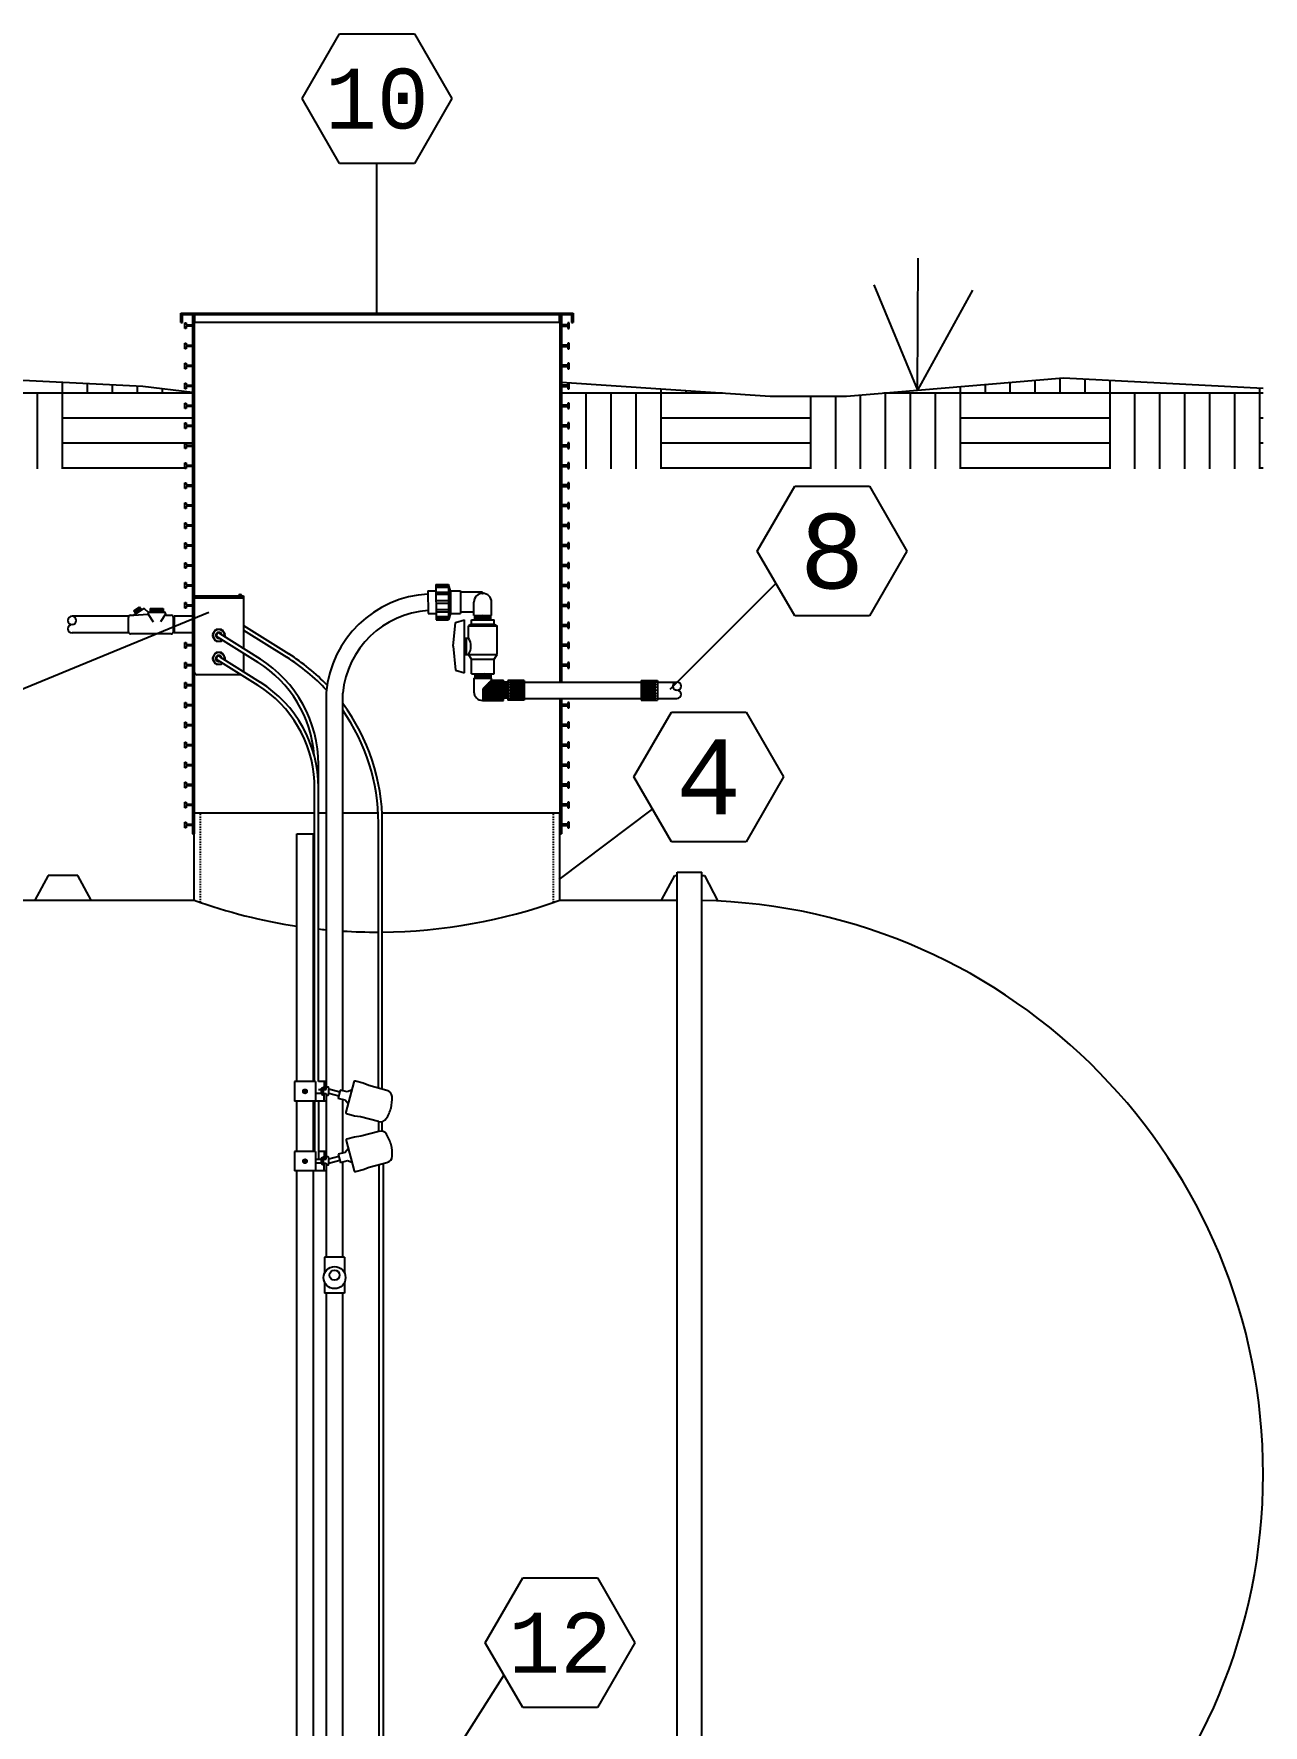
# Model space of a CAD drawing. Extents: x -13 to 326, y -81 to 129.
# Drawn here: x 227.4 to 326, y -7.1 to 128.5 of the extents above; entities that cross this region are included whole.
import ezdxf
from ezdxf.enums import TextEntityAlignment as Align

# ---------------------------------------------------------------- set-up
doc = ezdxf.new("R2010")
doc.units = 0
doc.header["$MEASUREMENT"] = 0
doc.linetypes.add('SHORT_DASH', pattern=[0.125, 0.03125, -0.0625, 0.03125])
doc.layers.add('2', color=7, linetype='Continuous')
doc.styles.get("Standard").update_dxf_attribs({"font": 'monotxt.shx'})

msp = doc.modelspace()

# ---------------------------------------------------------------- linework, layer by layer
at = {"layer": '2', "color": 5, "linetype": 'Continuous'}
for p, q in [((248.94, 123.32), (251.94, 128.51)), ((251.94, 128.51), (257.94, 128.51)), ((257.94, 128.51), (260.94, 123.32)), ((251.94, 118.12), (248.94, 123.32)), ((260.94, 123.32), (257.94, 118.12)), ((257.94, 118.12), (251.94, 118.12)), ((254.94, 106.12), (254.94, 118.12)), ((298.3, 99.95), (298.34, 110.53)), ((294.79, 108.38), (298.3, 99.95)), ((302.7, 107.95), (298.3, 99.95)), ((239.22, 106.12), (270.67, 106.12)), ((239.22, 105.37), (239.22, 106.12)), ((239.34, 106), (270.55, 106)), ((239.34, 105.37), (239.34, 106)), ((240.16, 106), (240.16, 64.38)), ((240.28, 106), (240.28, 64.38)), ((240.34, 105.37), (240.34, 106)), ((269.55, 106), (269.55, 105.37)), ((269.61, 106), (269.61, 76.54)), ((269.73, 106), (269.73, 76.54)), ((270.55, 106), (270.55, 105.37)), ((270.67, 106.12), (270.67, 105.37)), ((239.22, 105.37), (239.34, 105.37)), ((239.52, 105.34), (239.64, 105.34)), ((239.52, 104.89), (239.52, 105.34)), ((239.64, 104.89), (239.52, 104.89)), ((239.64, 105.34), (239.64, 105.17)), ((239.64, 105.17), (240.16, 105.17)), ((239.64, 105.06), (239.64, 104.89)), ((240.16, 105.06), (239.64, 105.06)), ((269.55, 105.37), (240.34, 105.37)), ((270.25, 105.17), (269.73, 105.17)), ((269.73, 105.06), (270.25, 105.06)), ((270.25, 105.34), (270.25, 105.17)), ((270.36, 105.34), (270.25, 105.34)), ((270.25, 105.06), (270.25, 104.89)), ((270.25, 104.89), (270.36, 104.89)), ((270.36, 104.89), (270.36, 105.34)), ((270.55, 105.37), (270.67, 105.37)), ((239.52, 103.71), (239.64, 103.71)), ((239.52, 103.26), (239.52, 103.71)), ((239.64, 103.26), (239.52, 103.26)), ((239.64, 103.71), (239.64, 103.54)), ((239.64, 103.54), (240.16, 103.54)), ((239.64, 103.43), (239.64, 103.26)), ((240.16, 103.43), (239.64, 103.43)), ((270.25, 103.54), (269.73, 103.54)), ((269.73, 103.43), (270.25, 103.43)), ((270.25, 103.71), (270.25, 103.54)), ((270.36, 103.71), (270.25, 103.71)), ((270.25, 103.43), (270.25, 103.26)), ((270.25, 103.26), (270.36, 103.26)), ((270.36, 103.26), (270.36, 103.71)), ((239.52, 102.11), (239.64, 102.11)), ((239.52, 101.66), (239.52, 102.11)), ((239.64, 102.11), (239.64, 101.94)), ((239.64, 101.94), (240.16, 101.94)), ((239.64, 101.83), (239.64, 101.66)), ((240.16, 101.83), (239.64, 101.83)), ((270.25, 101.94), (269.73, 101.94)), ((269.73, 101.83), (270.25, 101.83)), ((270.36, 102.11), (270.25, 102.11)), ((270.25, 102.11), (270.25, 101.94)), ((270.25, 101.83), (270.25, 101.66)), ((270.36, 101.66), (270.36, 102.11)), ((219.41, 101.11), (236.17, 100.26)), ((229.73, 99.72), (229.73, 100.59)), ((231.73, 99.72), (231.73, 100.49)), ((233.73, 99.72), (233.73, 100.39)), ((239.64, 101.66), (239.52, 101.66)), ((239.52, 100.06), (239.52, 100.51)), ((239.52, 100.51), (239.64, 100.51)), ((239.64, 100.51), (239.64, 100.34)), ((269.73, 100.57), (286.48, 99.46)), ((270.25, 101.66), (270.36, 101.66)), ((270.25, 100.51), (270.25, 100.34)), ((270.36, 100.51), (270.25, 100.51)), ((270.36, 100.06), (270.36, 100.51)), ((292.6, 99.46), (310.01, 100.94)), ((303.73, 99.72), (303.73, 100.41)), ((305.73, 99.72), (305.73, 100.58)), ((307.73, 99.72), (307.73, 100.75)), ((309.73, 99.72), (309.73, 100.92)), ((310.01, 100.94), (326.01, 100.1)), ((311.73, 99.72), (311.73, 100.85)), ((313.73, 99.72), (313.73, 100.75)), ((217.73, 99.72), (229.73, 99.72)), ((227.73, 93.64), (227.73, 99.72)), ((229.73, 99.72), (240.16, 99.72)), ((229.73, 93.64), (229.73, 99.72)), ((235.73, 99.72), (235.73, 100.29)), ((236.17, 100.26), (240.16, 99.79)), ((237.73, 99.72), (237.73, 100.08)), ((239.64, 100.06), (239.52, 100.06)), ((239.64, 100.34), (240.16, 100.34)), ((240.16, 100.23), (239.64, 100.23)), ((239.64, 100.23), (239.64, 100.06)), ((239.73, 99.72), (239.73, 99.84)), ((270.25, 100.34), (269.73, 100.34)), ((269.73, 100.23), (270.25, 100.23)), ((269.73, 99.72), (277.73, 99.72)), ((270.25, 100.23), (270.25, 100.06)), ((270.25, 100.06), (270.36, 100.06)), ((271.73, 93.64), (271.73, 99.72)), ((273.73, 93.64), (273.73, 99.72)), ((275.73, 93.64), (275.73, 99.72)), ((277.73, 99.72), (277.73, 100.04)), ((277.73, 99.72), (282.64, 99.72)), ((277.73, 93.64), (277.73, 99.72)), ((279.73, 99.72), (279.73, 99.91)), ((281.73, 99.72), (281.73, 99.78)), ((286.48, 99.46), (292.6, 99.46)), ((289.73, 93.64), (289.73, 99.46)), ((291.73, 93.64), (291.73, 99.46)), ((293.73, 93.64), (293.73, 99.56)), ((295.6, 99.72), (301.73, 99.72)), ((295.73, 93.64), (295.73, 99.72)), ((297.73, 93.64), (297.73, 99.72)), ((299.73, 93.64), (299.73, 99.72)), ((301.73, 99.72), (301.73, 100.24)), ((301.73, 99.72), (313.73, 99.72)), ((301.73, 93.64), (301.73, 99.72)), ((313.73, 99.72), (325.73, 99.72)), ((313.73, 93.64), (313.73, 99.72)), ((315.73, 93.64), (315.73, 99.72)), ((317.73, 93.64), (317.73, 99.72)), ((319.73, 93.64), (319.73, 99.72)), ((321.73, 93.64), (321.73, 99.72)), ((323.73, 93.64), (323.73, 99.72)), ((325.73, 99.72), (325.73, 100.12)), ((325.73, 93.64), (325.73, 99.72)), ((325.73, 99.72), (326.01, 99.72)), ((229.73, 97.72), (240.16, 97.72)), ((239.52, 98.91), (239.64, 98.91)), ((239.52, 98.46), (239.52, 98.91)), ((239.64, 98.46), (239.52, 98.46)), ((239.64, 98.91), (239.64, 98.74)), ((239.64, 98.74), (240.16, 98.74)), ((239.64, 98.63), (239.64, 98.46)), ((240.16, 98.63), (239.64, 98.63)), ((270.25, 98.74), (269.73, 98.74)), ((269.73, 98.63), (270.25, 98.63)), ((270.25, 98.91), (270.25, 98.74)), ((270.36, 98.91), (270.25, 98.91)), ((270.25, 98.63), (270.25, 98.46)), ((270.25, 98.46), (270.36, 98.46)), ((270.36, 98.46), (270.36, 98.91)), ((277.73, 97.72), (289.73, 97.72)), ((301.73, 97.72), (313.73, 97.72)), ((325.73, 97.72), (326.01, 97.72)), ((239.52, 96.86), (239.52, 97.31)), ((239.52, 97.31), (239.64, 97.31)), ((239.64, 96.86), (239.52, 96.86)), ((239.64, 97.31), (239.64, 97.14)), ((239.64, 97.14), (240.16, 97.14)), ((240.16, 97.03), (239.64, 97.03)), ((239.64, 97.03), (239.64, 96.86)), ((270.25, 97.14), (269.73, 97.14)), ((269.73, 97.03), (270.25, 97.03)), ((270.25, 97.31), (270.25, 97.14)), ((270.36, 97.31), (270.25, 97.31)), ((270.25, 97.03), (270.25, 96.86)), ((270.25, 96.86), (270.36, 96.86)), ((270.36, 96.86), (270.36, 97.31)), ((229.73, 95.72), (240.16, 95.72)), ((239.52, 95.71), (239.64, 95.71)), ((239.52, 95.26), (239.52, 95.71)), ((239.64, 95.26), (239.52, 95.26)), ((239.64, 95.71), (239.64, 95.54)), ((239.64, 95.54), (240.16, 95.54)), ((239.64, 95.43), (239.64, 95.26)), ((240.16, 95.43), (239.64, 95.43)), ((270.25, 95.54), (269.73, 95.54)), ((269.73, 95.43), (270.25, 95.43)), ((270.36, 95.71), (270.25, 95.71)), ((270.25, 95.71), (270.25, 95.54)), ((270.25, 95.43), (270.25, 95.26)), ((270.25, 95.26), (270.36, 95.26)), ((270.36, 95.26), (270.36, 95.71)), ((277.73, 95.72), (289.73, 95.72)), ((301.73, 95.72), (313.73, 95.72)), ((325.73, 95.72), (326.01, 95.72)), ((229.73, 93.72), (239.52, 93.72)), ((239.52, 93.66), (239.52, 94.11)), ((239.52, 94.11), (239.64, 94.11)), ((239.64, 93.66), (239.52, 93.66)), ((239.64, 94.11), (239.64, 93.94)), ((239.64, 93.94), (240.16, 93.94)), ((240.16, 93.83), (239.64, 93.83)), ((239.64, 93.83), (239.64, 93.66)), ((270.25, 93.94), (269.73, 93.94)), ((269.73, 93.83), (270.25, 93.83)), ((270.25, 94.11), (270.25, 93.94)), ((270.36, 94.11), (270.25, 94.11)), ((270.25, 93.83), (270.25, 93.66)), ((270.25, 93.66), (270.36, 93.66)), ((270.36, 93.66), (270.36, 94.11)), ((277.73, 93.72), (289.73, 93.72)), ((301.73, 93.72), (313.73, 93.72)), ((325.73, 93.72), (326.01, 93.72)), ((239.52, 92.51), (239.64, 92.51)), ((239.52, 92.06), (239.52, 92.51)), ((239.64, 92.51), (239.64, 92.34)), ((239.64, 92.34), (240.16, 92.34)), ((239.64, 92.23), (239.64, 92.06)), ((240.16, 92.23), (239.64, 92.23)), ((270.25, 92.34), (269.73, 92.34)), ((269.73, 92.23), (270.25, 92.23)), ((270.25, 92.51), (270.25, 92.34)), ((270.36, 92.51), (270.25, 92.51)), ((270.25, 92.23), (270.25, 92.06)), ((270.36, 92.06), (270.36, 92.51)), ((285.44, 87.04), (288.44, 92.24)), ((288.44, 92.24), (294.44, 92.24)), ((294.44, 92.24), (297.44, 87.04)), ((239.64, 92.06), (239.52, 92.06)), ((239.52, 90.91), (239.64, 90.91)), ((239.52, 90.46), (239.52, 90.91)), ((239.64, 90.91), (239.64, 90.74)), ((270.25, 92.06), (270.36, 92.06)), ((270.25, 90.91), (270.25, 90.74)), ((270.36, 90.91), (270.25, 90.91)), ((270.36, 90.46), (270.36, 90.91)), ((239.64, 90.46), (239.52, 90.46)), ((239.64, 90.74), (240.16, 90.74)), ((239.64, 90.63), (239.64, 90.46)), ((240.16, 90.63), (239.64, 90.63)), ((270.25, 90.74), (269.73, 90.74)), ((269.73, 90.63), (270.25, 90.63)), ((270.25, 90.63), (270.25, 90.46)), ((270.25, 90.46), (270.36, 90.46)), ((239.52, 89.31), (239.64, 89.31)), ((239.52, 88.86), (239.52, 89.31)), ((239.64, 88.86), (239.52, 88.86)), ((239.64, 89.31), (239.64, 89.14)), ((239.64, 89.14), (240.16, 89.14)), ((239.64, 89.03), (239.64, 88.86)), ((240.16, 89.03), (239.64, 89.03)), ((270.25, 89.14), (269.73, 89.14)), ((269.73, 89.03), (270.25, 89.03)), ((270.25, 89.31), (270.25, 89.14)), ((270.36, 89.31), (270.25, 89.31)), ((270.25, 89.03), (270.25, 88.86)), ((270.25, 88.86), (270.36, 88.86)), ((270.36, 88.86), (270.36, 89.31)), ((239.52, 87.71), (239.64, 87.71)), ((239.52, 87.26), (239.52, 87.71)), ((239.64, 87.26), (239.52, 87.26)), ((239.64, 87.71), (239.64, 87.54)), ((239.64, 87.54), (240.16, 87.54)), ((239.64, 87.43), (239.64, 87.26)), ((240.16, 87.43), (239.64, 87.43)), ((270.25, 87.54), (269.73, 87.54)), ((269.73, 87.43), (270.25, 87.43)), ((270.25, 87.71), (270.25, 87.54)), ((270.36, 87.71), (270.25, 87.71)), ((270.25, 87.43), (270.25, 87.26)), ((270.25, 87.26), (270.36, 87.26)), ((270.36, 87.26), (270.36, 87.71)), ((288.44, 81.84), (285.44, 87.04)), ((297.44, 87.04), (294.44, 81.84)), ((239.52, 86.11), (239.64, 86.11)), ((239.52, 85.66), (239.52, 86.11)), ((239.64, 85.66), (239.52, 85.66)), ((239.64, 86.11), (239.64, 85.94)), ((239.64, 85.94), (240.16, 85.94)), ((239.64, 85.83), (239.64, 85.66)), ((240.16, 85.83), (239.64, 85.83)), ((270.25, 85.94), (269.73, 85.94)), ((269.73, 85.83), (270.25, 85.83)), ((270.25, 86.11), (270.25, 85.94)), ((270.36, 86.11), (270.25, 86.11)), ((270.25, 85.83), (270.25, 85.66)), ((270.25, 85.66), (270.36, 85.66)), ((270.36, 85.66), (270.36, 86.11)), ((239.52, 84.06), (239.52, 84.51)), ((239.52, 84.51), (239.64, 84.51)), ((239.64, 84.51), (239.64, 84.34)), ((239.64, 84.34), (240.16, 84.34)), ((240.16, 84.23), (239.64, 84.23)), ((239.64, 84.23), (239.64, 84.06)), ((259.67, 84.35), (260.67, 84.36)), ((259.67, 84.35), (259.68, 81.52)), ((260.67, 84.21), (259.67, 84.21)), ((260.68, 84.12), (259.68, 84.11)), ((260.85, 83.85), (260.67, 84.36)), ((260.67, 84.36), (260.68, 81.53)), ((270.25, 84.34), (269.73, 84.34)), ((269.73, 84.23), (270.25, 84.23)), ((270.25, 84.51), (270.25, 84.34)), ((270.36, 84.51), (270.25, 84.51)), ((270.25, 84.23), (270.25, 84.06)), ((270.36, 84.06), (270.36, 84.51)), ((278.45, 75.96), (286.94, 84.44)), ((239.64, 84.06), (239.52, 84.06)), ((239.52, 82.91), (239.64, 82.91)), ((239.52, 82.46), (239.52, 82.91)), ((239.64, 82.91), (239.64, 82.74)), ((239.64, 82.74), (240.16, 82.74)), ((240.28, 83.46), (244.24, 83.46)), ((240.28, 83.28), (244.24, 83.28)), ((244.24, 83.46), (244.24, 79.23)), ((259.03, 83.84), (259.68, 83.85)), ((259.03, 83.84), (259.04, 82.03)), ((260.68, 83.73), (259.68, 83.73)), ((260.68, 83.56), (259.68, 83.56)), ((260.68, 83.04), (259.68, 83.04)), ((260.68, 82.84), (259.68, 82.84)), ((260.85, 83.85), (261.64, 83.85)), ((260.85, 83.85), (260.85, 82.04)), ((261.64, 83.85), (261.64, 82.04)), ((263.41, 83.75), (261.64, 83.74)), ((261.64, 83.74), (261.64, 82.15)), ((262.71, 81.87), (262.71, 82.95)), ((263.41, 83.75), (263.41, 83.65)), ((263.41, 83.65), (263.43, 83.65)), ((263.43, 83.65), (263.41, 83.65)), ((264.13, 81.87), (264.13, 82.95)), ((270.25, 82.74), (269.73, 82.74)), ((270.25, 84.06), (270.36, 84.06)), ((270.25, 82.91), (270.25, 82.74)), ((270.36, 82.91), (270.25, 82.91)), ((270.36, 82.46), (270.36, 82.91)), ((225.83, 75.69), (241.45, 82.15)), ((235.03, 81.81), (230.49, 81.81)), ((235.01, 80.57), (235.01, 81.72)), ((235.18, 81.9), (235.41, 81.9)), ((235.41, 81.9), (236.2, 82.42)), ((235.41, 81.9), (236.59, 81.98)), ((235.45, 82.25), (235.9, 82.55)), ((235.6, 82.02), (235.45, 82.25)), ((235.9, 82.55), (235.49, 82.19)), ((235.94, 82.49), (235.52, 82.14)), ((235.97, 82.44), (235.56, 82.09)), ((236.01, 82.39), (235.59, 82.04)), ((236.05, 82.32), (235.9, 82.55)), ((236.3, 82.42), (236.2, 82.42)), ((236.61, 82.11), (236.3, 82.42)), ((236.59, 81.98), (236.59, 82.04)), ((236.59, 81.98), (236.99, 81.38)), ((236.68, 82.13), (237.88, 82.13)), ((236.76, 82.43), (236.76, 82.13)), ((236.76, 82.43), (237.8, 82.36)), ((236.76, 82.43), (237.8, 82.43)), ((236.76, 82.36), (237.8, 82.28)), ((236.76, 82.28), (237.8, 82.2)), ((236.76, 82.2), (237.68, 82.13)), ((237.97, 81.98), (237.57, 81.38)), ((237.8, 82.43), (237.8, 82.13)), ((237.97, 82.04), (237.97, 81.99)), ((238.06, 81.9), (238.44, 81.9)), ((238.61, 81.72), (238.61, 80.57)), ((238.61, 81.66), (238.68, 81.66)), ((238.68, 81.66), (238.61, 80.79)), ((240.28, 81.81), (238.68, 81.81)), ((238.68, 81.81), (238.68, 80.48)), ((239.64, 82.46), (239.52, 82.46)), ((239.64, 82.63), (239.64, 82.46)), ((240.16, 82.63), (239.64, 82.63)), ((259.04, 82.03), (259.68, 82.03)), ((260.68, 82.32), (259.68, 82.32)), ((260.68, 82.15), (259.68, 82.15)), ((260.68, 81.77), (259.68, 81.76)), ((260.68, 81.67), (259.68, 81.67)), ((259.68, 81.52), (260.68, 81.53)), ((260.85, 82.04), (260.68, 81.53)), ((260.85, 82.04), (261.64, 82.04)), ((261.24, 81.32), (261.97, 81.52)), ((262.71, 82.15), (261.64, 82.15)), ((261.97, 77.29), (261.97, 81.52)), ((262.51, 81.18), (262.51, 81.54)), ((262.51, 81.54), (264.33, 81.54)), ((262.71, 81.87), (264.13, 81.87)), ((262.78, 81.54), (262.78, 81.87)), ((264.07, 81.74), (262.78, 81.83)), ((264.07, 81.65), (262.78, 81.74)), ((264.07, 81.57), (262.78, 81.65)), ((263.09, 81.54), (262.78, 81.57)), ((264.07, 81.83), (263.43, 81.87)), ((264.07, 81.54), (264.07, 81.87)), ((264.33, 81.18), (264.33, 81.54)), ((269.73, 82.63), (270.25, 82.63)), ((270.25, 82.63), (270.25, 82.46)), ((270.25, 82.46), (270.36, 82.46)), ((294.44, 81.84), (288.44, 81.84)), ((235.04, 80.48), (230.49, 80.48)), ((238.44, 80.4), (235.18, 80.4)), ((238.61, 80.63), (238.68, 80.63)), ((238.68, 80.68), (238.68, 80.63)), ((240.28, 80.48), (238.68, 80.48)), ((241.96, 80.7), (241.75, 80.34)), ((241.75, 80.34), (241.75, 80.23)), ((241.75, 80.23), (241.96, 79.87)), ((242.05, 80.75), (241.96, 80.7)), ((242.47, 80.75), (242.05, 80.75)), ((242.09, 80.19), (242.27, 80.09)), ((242.18, 80.15), (245.4, 78.13)), ((242.25, 80.48), (242.44, 80.38)), ((242.34, 80.42), (245.57, 78.39)), ((242.56, 80.7), (242.47, 80.75)), ((242.77, 80.34), (242.56, 80.7)), ((242.73, 80.17), (242.77, 80.23)), ((242.77, 80.23), (242.77, 80.34)), ((244.24, 81.08), (247.87, 78.8)), ((244.24, 80.71), (247.71, 78.53)), ((261.04, 79.41), (261.24, 81.32)), ((261.97, 80.06), (262.27, 80.06)), ((262.13, 78.75), (262.13, 80.06)), ((262.51, 81.18), (262.27, 81.05)), ((262.27, 81.05), (264.57, 81.05)), ((262.27, 80.06), (262.27, 81.05)), ((262.51, 81.18), (264.33, 81.18)), ((264.33, 81.18), (264.57, 81.05)), ((264.57, 78.75), (264.57, 81.05)), ((270.25, 81.14), (269.73, 81.14)), ((269.73, 81.03), (270.25, 81.03)), ((270.25, 81.31), (270.25, 81.14)), ((270.36, 81.31), (270.25, 81.31)), ((270.25, 81.03), (270.25, 80.86)), ((270.25, 80.86), (270.36, 80.86)), ((270.36, 80.86), (270.36, 81.31)), ((239.52, 79.71), (239.64, 79.71)), ((239.52, 79.26), (239.52, 79.71)), ((239.64, 79.26), (239.52, 79.26)), ((239.64, 79.71), (239.64, 79.54)), ((239.64, 79.54), (240.16, 79.54)), ((239.64, 79.43), (239.64, 79.26)), ((240.16, 79.43), (239.64, 79.43)), ((241.96, 78.85), (241.75, 78.49)), ((241.96, 79.87), (242.05, 79.82)), ((242.05, 78.9), (241.96, 78.85)), ((242.05, 79.82), (242.47, 79.82)), ((242.47, 78.9), (242.05, 78.9)), ((242.47, 79.82), (242.56, 79.87)), ((242.56, 78.85), (242.47, 78.9)), ((242.56, 79.87), (242.58, 79.9)), ((242.77, 78.49), (242.56, 78.85)), ((244.24, 78.86), (244.24, 77.37)), ((261.04, 79.41), (261.24, 77.49)), ((261.97, 78.75), (262.27, 78.75)), ((262.51, 78.37), (262.27, 78.75)), ((262.27, 78.75), (264.57, 78.75)), ((264.34, 78.37), (264.57, 78.75)), ((270.25, 79.54), (269.73, 79.54)), ((269.73, 79.43), (270.25, 79.43)), ((270.25, 79.71), (270.25, 79.54)), ((270.36, 79.71), (270.25, 79.71)), ((270.25, 79.43), (270.25, 79.26)), ((270.25, 79.26), (270.36, 79.26)), ((270.36, 79.26), (270.36, 79.71)), ((239.52, 78.11), (239.64, 78.11)), ((239.52, 77.66), (239.52, 78.11)), ((239.64, 77.66), (239.52, 77.66)), ((239.64, 78.11), (239.64, 77.94)), ((239.64, 77.94), (240.16, 77.94)), ((239.64, 77.83), (239.64, 77.66)), ((240.16, 77.83), (239.64, 77.83)), ((241.75, 78.49), (241.75, 78.38)), ((241.75, 78.38), (241.96, 78.02)), ((241.96, 78.02), (242.05, 77.97)), ((242.05, 77.97), (242.47, 77.97)), ((242.09, 78.34), (242.27, 78.24)), ((242.18, 78.3), (245.4, 76.28)), ((242.25, 78.63), (242.44, 78.53)), ((242.34, 78.57), (245.57, 76.54)), ((242.47, 77.97), (242.56, 78.02)), ((242.56, 78.02), (242.58, 78.05)), ((242.73, 78.32), (242.77, 78.38)), ((242.77, 78.38), (242.77, 78.49)), ((261.24, 77.49), (261.97, 77.29)), ((262.51, 77.2), (262.51, 78.37)), ((262.51, 78.37), (264.34, 78.37)), ((264.34, 77.2), (264.34, 78.37)), ((270.25, 77.94), (269.73, 77.94)), ((269.73, 77.83), (270.25, 77.83)), ((270.25, 78.11), (270.25, 77.94)), ((270.36, 78.11), (270.25, 78.11)), ((270.25, 77.83), (270.25, 77.66)), ((270.25, 77.66), (270.36, 77.66)), ((270.36, 77.66), (270.36, 78.11)), ((239.52, 76.51), (239.64, 76.51)), ((239.52, 76.06), (239.52, 76.51)), ((239.64, 76.06), (239.52, 76.06)), ((239.64, 76.51), (239.64, 76.34)), ((239.64, 76.34), (240.16, 76.34)), ((239.64, 76.23), (239.64, 76.06)), ((240.16, 76.23), (239.64, 76.23)), ((244.06, 77.12), (240.53, 77.12)), ((262.51, 77.2), (264.34, 77.2)), ((262.71, 76.84), (262.71, 75.76)), ((262.71, 76.84), (264.13, 76.84)), ((263.6, 77.2), (262.78, 77.14)), ((262.78, 77.2), (262.78, 76.84)), ((264.07, 77.14), (262.78, 77.05)), ((264.07, 77.05), (262.78, 76.97)), ((264.07, 76.97), (262.78, 76.88)), ((264.07, 76.88), (263.43, 76.84)), ((264.13, 76.7), (263.45, 76.01)), ((265.08, 76.03), (263.45, 76.03)), ((263.45, 75.06), (263.45, 76.01)), ((265.08, 76.15), (263.58, 76.15)), ((265.08, 76.23), (263.67, 76.23)), ((265.08, 76.35), (263.79, 76.35)), ((265.08, 76.44), (263.87, 76.44)), ((265.08, 76.56), (263.99, 76.56)), ((264.07, 77.2), (264.07, 76.84)), ((265.08, 76.65), (264.08, 76.65)), ((264.13, 76.7), (264.13, 76.84)), ((264.13, 76.7), (265.08, 76.7)), ((265.08, 75.06), (265.08, 76.7)), ((265.08, 75.06), (265.08, 76.7)), ((265.08, 75.06), (265.08, 76.7)), ((265.43, 76.52), (265.08, 76.52)), ((265.1, 76.52), (265.2, 75.24)), ((265.2, 76.52), (265.3, 75.24)), ((265.3, 76.52), (265.4, 75.24)), ((265.4, 76.52), (265.43, 76.12)), ((266.74, 76.67), (265.43, 76.67)), ((265.43, 76.67), (265.43, 75.08)), ((265.56, 76.62), (265.56, 76.65)), ((265.56, 76.65), (266.74, 76.65)), ((265.56, 76.62), (266.74, 76.62)), ((265.56, 76.49), (265.56, 76.55)), ((265.56, 76.55), (266.74, 76.55)), ((265.56, 76.49), (266.74, 76.49)), ((265.56, 76.3), (265.56, 76.39)), ((265.56, 76.39), (266.74, 76.39)), ((265.56, 76.3), (266.74, 76.3)), ((265.56, 76.07), (265.56, 76.17)), ((265.56, 76.17), (266.74, 76.17)), ((265.56, 76.07), (266.74, 76.07)), ((266.74, 76.67), (266.74, 76.54)), ((266.74, 76.54), (276.13, 76.54)), ((266.74, 76.54), (266.74, 75.22)), ((276.13, 76.67), (277.43, 76.67)), ((276.13, 76.67), (276.13, 76.54)), ((277.31, 76.65), (276.13, 76.65)), ((277.31, 76.62), (276.13, 76.62)), ((277.31, 76.55), (276.13, 76.55)), ((276.13, 76.54), (276.13, 75.22)), ((277.31, 76.49), (276.13, 76.49)), ((277.31, 76.39), (276.13, 76.39)), ((277.31, 76.3), (276.13, 76.3)), ((277.31, 76.17), (276.13, 76.17)), ((277.31, 76.07), (276.13, 76.07)), ((277.31, 76.62), (277.31, 76.65)), ((277.31, 76.49), (277.31, 76.55)), ((277.31, 76.3), (277.31, 76.39)), ((277.31, 76.07), (277.31, 76.17)), ((277.43, 76.67), (277.43, 75.08)), ((277.43, 76.54), (279, 76.54)), ((239.52, 74.91), (239.64, 74.91)), ((239.52, 74.46), (239.52, 74.91)), ((239.64, 74.91), (239.64, 74.74)), ((239.64, 74.74), (240.16, 74.74)), ((239.64, 74.63), (239.64, 74.46)), ((240.16, 74.63), (239.64, 74.63)), ((250.88, 75.71), (250.88, 44.07)), ((252.19, 75.65), (252.19, 43.78)), ((263.41, 75.06), (263.45, 75.06)), ((265.08, 75.94), (263.45, 75.94)), ((265.08, 75.82), (263.45, 75.82)), ((265.08, 75.73), (263.45, 75.73)), ((265.08, 75.61), (263.45, 75.61)), ((265.08, 75.52), (263.45, 75.52)), ((265.08, 75.4), (263.45, 75.4)), ((265.08, 75.32), (263.45, 75.32)), ((265.08, 75.2), (263.45, 75.2)), ((265.08, 75.11), (263.45, 75.11)), ((263.45, 75.06), (265.08, 75.06)), ((265.08, 75.55), (265.1, 75.24)), ((265.43, 75.24), (265.08, 75.24)), ((266.74, 75.08), (265.43, 75.08)), ((265.56, 75.93), (265.56, 75.83)), ((265.56, 75.93), (266.74, 75.93)), ((265.56, 75.83), (266.74, 75.83)), ((265.56, 75.68), (265.56, 75.58)), ((265.56, 75.68), (266.74, 75.68)), ((265.56, 75.58), (266.74, 75.58)), ((265.56, 75.45), (265.56, 75.37)), ((265.56, 75.45), (266.74, 75.45)), ((265.56, 75.37), (266.74, 75.37)), ((265.56, 75.27), (266.74, 75.27)), ((265.56, 75.27), (265.56, 75.2)), ((265.56, 75.2), (266.74, 75.2)), ((265.56, 75.14), (265.56, 75.11)), ((265.56, 75.14), (266.74, 75.14)), ((265.56, 75.11), (266.74, 75.11)), ((266.74, 75.22), (276.13, 75.22)), ((266.74, 75.22), (266.74, 75.08)), ((269.61, 75.22), (269.61, 64.38)), ((269.73, 75.22), (269.73, 64.38)), ((270.25, 74.74), (269.73, 74.74)), ((269.73, 74.63), (270.25, 74.63)), ((270.25, 74.91), (270.25, 74.74)), ((270.36, 74.91), (270.25, 74.91)), ((270.25, 74.63), (270.25, 74.46)), ((270.36, 74.46), (270.36, 74.91)), ((277.31, 75.93), (276.13, 75.93)), ((277.31, 75.83), (276.13, 75.83)), ((277.31, 75.68), (276.13, 75.68)), ((277.31, 75.58), (276.13, 75.58)), ((277.31, 75.45), (276.13, 75.45)), ((277.31, 75.37), (276.13, 75.37)), ((277.31, 75.27), (276.13, 75.27)), ((276.13, 75.22), (276.13, 75.08)), ((277.31, 75.2), (276.13, 75.2)), ((277.31, 75.14), (276.13, 75.14)), ((277.31, 75.11), (276.13, 75.11)), ((276.13, 75.08), (277.43, 75.08)), ((277.31, 75.93), (277.31, 75.83)), ((277.31, 75.68), (277.31, 75.58)), ((277.31, 75.45), (277.31, 75.37)), ((277.31, 75.27), (277.31, 75.2)), ((277.31, 75.14), (277.31, 75.11)), ((277.43, 75.22), (279, 75.22)), ((239.64, 74.46), (239.52, 74.46)), ((239.52, 73.31), (239.64, 73.31)), ((239.52, 72.86), (239.52, 73.31)), ((239.64, 73.31), (239.64, 73.14)), ((270.25, 74.46), (270.36, 74.46)), ((270.25, 73.31), (270.25, 73.14)), ((270.36, 73.31), (270.25, 73.31)), ((270.36, 72.86), (270.36, 73.31)), ((275.55, 68.94), (278.55, 74.13)), ((278.55, 74.13), (284.55, 74.13)), ((284.55, 74.13), (287.55, 68.94)), ((239.64, 72.86), (239.52, 72.86)), ((239.64, 73.14), (240.16, 73.14)), ((239.64, 73.03), (239.64, 72.86)), ((240.16, 73.03), (239.64, 73.03)), ((270.25, 73.14), (269.73, 73.14)), ((269.73, 73.03), (270.25, 73.03)), ((270.25, 73.03), (270.25, 72.86)), ((270.25, 72.86), (270.36, 72.86)), ((239.52, 71.71), (239.64, 71.71)), ((239.52, 71.26), (239.52, 71.71)), ((239.64, 71.26), (239.52, 71.26)), ((239.64, 71.71), (239.64, 71.54)), ((239.64, 71.54), (240.16, 71.54)), ((239.64, 71.43), (239.64, 71.26)), ((240.16, 71.43), (239.64, 71.43)), ((270.25, 71.54), (269.73, 71.54)), ((269.73, 71.43), (270.25, 71.43)), ((270.25, 71.71), (270.25, 71.54)), ((270.36, 71.71), (270.25, 71.71)), ((270.25, 71.43), (270.25, 71.26)), ((270.25, 71.26), (270.36, 71.26)), ((270.36, 71.26), (270.36, 71.71)), ((239.52, 70.11), (239.64, 70.11)), ((239.52, 69.66), (239.52, 70.11)), ((239.64, 69.66), (239.52, 69.66)), ((239.64, 70.11), (239.64, 69.94)), ((239.64, 69.94), (240.16, 69.94)), ((239.64, 69.83), (239.64, 69.66)), ((240.16, 69.83), (239.64, 69.83)), ((250.25, 44.5), (250.25, 69.92)), ((270.25, 69.94), (269.73, 69.94)), ((269.73, 69.83), (270.25, 69.83)), ((270.36, 70.11), (270.25, 70.11)), ((270.25, 70.11), (270.25, 69.94)), ((270.25, 69.83), (270.25, 69.66)), ((270.25, 69.66), (270.36, 69.66)), ((270.36, 69.66), (270.36, 70.11)), ((239.52, 68.51), (239.64, 68.51)), ((239.52, 68.06), (239.52, 68.51)), ((239.64, 68.06), (239.52, 68.06)), ((239.64, 68.51), (239.64, 68.34)), ((239.64, 68.34), (240.16, 68.34)), ((239.64, 68.23), (239.64, 68.06)), ((240.16, 68.23), (239.64, 68.23)), ((249.93, 44.5), (249.93, 68.57)), ((270.25, 68.34), (269.73, 68.34)), ((269.73, 68.23), (270.25, 68.23)), ((270.25, 68.51), (270.25, 68.34)), ((270.36, 68.51), (270.25, 68.51)), ((270.25, 68.23), (270.25, 68.06)), ((270.25, 68.06), (270.36, 68.06)), ((270.36, 68.06), (270.36, 68.51)), ((278.55, 63.74), (275.55, 68.94)), ((287.55, 68.94), (284.55, 63.74)), ((239.52, 66.91), (239.64, 66.91)), ((239.52, 66.46), (239.52, 66.91)), ((239.64, 66.46), (239.52, 66.46)), ((239.64, 66.91), (239.64, 66.74)), ((239.64, 66.74), (240.16, 66.74)), ((239.64, 66.63), (239.64, 66.46)), ((240.16, 66.63), (239.64, 66.63)), ((270.25, 66.74), (269.73, 66.74)), ((269.73, 66.63), (270.25, 66.63)), ((270.25, 66.91), (270.25, 66.74)), ((270.36, 66.91), (270.25, 66.91)), ((270.25, 66.63), (270.25, 66.46)), ((270.25, 66.46), (270.36, 66.46)), ((270.36, 66.46), (270.36, 66.91)), ((239.52, 65.31), (239.64, 65.31)), ((239.52, 64.86), (239.52, 65.31)), ((239.64, 65.31), (239.64, 65.14)), ((239.64, 65.14), (240.16, 65.14)), ((240.28, 66.06), (249.93, 66.06)), ((240.28, 59.04), (240.28, 66.06)), ((250.25, 66.06), (250.88, 66.06)), ((252.19, 66.06), (255.04, 66.06)), ((255.06, 43.98), (255.06, 65.24)), ((255.35, 66.06), (269.61, 66.06)), ((255.37, 43.9), (255.37, 65.24)), ((269.54, 60.72), (277.05, 66.34)), ((269.61, 59.04), (269.61, 66.06)), ((270.25, 65.14), (269.73, 65.14)), ((270.25, 65.31), (270.25, 65.14)), ((270.36, 65.31), (270.25, 65.31)), ((270.36, 64.86), (270.36, 65.31)), ((239.64, 64.86), (239.52, 64.86)), ((239.64, 65.03), (239.64, 64.86)), ((240.16, 65.03), (239.64, 65.03)), ((240.16, 64.38), (240.28, 64.38)), ((248.51, 64.38), (249.83, 64.38)), ((248.51, 44.5), (248.51, 64.38)), ((249.83, 64.38), (249.83, 44.5)), ((269.61, 64.38), (269.73, 64.38)), ((269.73, 65.03), (270.25, 65.03)), ((270.25, 65.03), (270.25, 64.86)), ((270.25, 64.86), (270.36, 64.86)), ((284.55, 63.74), (278.55, 63.74)), ((228.57, 61.04), (227.51, 59.04)), ((230.95, 61.04), (228.57, 61.04)), ((232.01, 59.04), (230.95, 61.04)), ((277.76, 59.04), (278.82, 61.04)), ((278.82, 61.04), (279.02, 61.04)), ((279.02, -10.52), (279.02, 61.29)), ((279.02, 61.29), (281, 61.29)), ((281, -10.52), (281, 61.29)), ((281, 61.04), (281.2, 61.04)), ((281.2, 61.04), (282.29, 58.98)), ((214, 59.04), (240.28, 59.04)), ((269.61, 59.04), (279.02, 59.04)), ((250.02, 44.5), (248.33, 44.5)), ((248.33, 44.5), (248.33, 42.93)), ((249.16, 43.73), (249.08, 43.73)), ((249.08, 43.7), (249.16, 43.7)), ((249.16, 43.81), (249.16, 43.73)), ((249.16, 43.7), (249.16, 43.62)), ((249.19, 43.73), (249.19, 43.81)), ((249.27, 43.73), (249.19, 43.73)), ((249.19, 43.7), (249.27, 43.7)), ((249.19, 43.62), (249.19, 43.7)), ((250.02, 44.5), (250.02, 42.93)), ((250.49, 43.56), (250.02, 43.56)), ((250.71, 44.5), (250.25, 44.5)), ((250.25, 43.88), (250.49, 43.88)), ((250.49, 43.99), (250.64, 44.05)), ((250.49, 43.5), (250.49, 43.99)), ((250.49, 43.5), (250.64, 43.43)), ((250.71, 44.05), (250.64, 44.05)), ((250.64, 43.43), (250.64, 44.05)), ((250.71, 43.43), (250.64, 43.43)), ((250.71, 44.5), (250.71, 43.88)), ((250.87, 44.5), (250.71, 44.5)), ((250.71, 43.88), (250.87, 43.88)), ((250.71, 43.56), (250.87, 43.56)), ((250.71, 42.93), (250.71, 43.56)), ((250.87, 43.88), (250.87, 44.5)), ((251.03, 44.07), (250.87, 44.07)), ((250.87, 43.56), (250.87, 42.93)), ((250.87, 43.42), (251.03, 43.42)), ((250.88, 43.42), (250.88, 38.47)), ((251.08, 43.47), (251.08, 44.02)), ((251.95, 43.65), (251.08, 43.89)), ((251.87, 43.34), (251.08, 43.55)), ((252, 43.83), (251.82, 43.16)), ((252.56, 43.68), (252, 43.83)), ((253.09, 44.47), (252.44, 42.06)), ((252.91, 43.82), (252.56, 43.68)), ((253.83, 44.38), (253.21, 44.54)), ((254.29, 44.19), (253.83, 44.38)), ((255.73, 43.8), (254.29, 44.19)), ((250.71, 42.93), (248.33, 42.93)), ((248.51, 38.9), (248.51, 42.93)), ((249.83, 42.93), (249.83, 38.9)), ((249.93, 42.93), (249.93, 38.9)), ((250.25, 42.93), (250.25, 38.28)), ((250.87, 42.93), (250.71, 42.93)), ((252.38, 43.01), (251.82, 43.16)), ((252.19, 43.06), (252.19, 38.78)), ((252.62, 42.71), (252.38, 43.01)), ((252.51, 41.94), (253.13, 41.77)), ((253.13, 41.77), (253.63, 41.71)), ((253.63, 41.71), (255.06, 41.32)), ((255.06, 41.31), (255.06, 41.32)), ((252.46, 39.77), (253.1, 37.36)), ((253.15, 40.06), (252.53, 39.9)), ((253.65, 40.13), (253.15, 40.06)), ((255.09, 40.5), (253.65, 40.13)), ((250.02, 38.9), (248.33, 38.9)), ((248.33, 38.9), (248.33, 37.34)), ((249.16, 38.13), (249.08, 38.13)), ((249.08, 38.11), (249.16, 38.11)), ((249.16, 38.22), (249.16, 38.13)), ((249.16, 38.11), (249.16, 38.03)), ((249.19, 38.13), (249.19, 38.22)), ((249.27, 38.13), (249.19, 38.13)), ((249.19, 38.11), (249.27, 38.11)), ((249.19, 38.03), (249.19, 38.11)), ((250.02, 38.9), (250.02, 37.34)), ((250.02, 38.28), (250.49, 38.28)), ((250.71, 38.9), (250.25, 38.9)), ((250.49, 38.39), (250.64, 38.46)), ((250.49, 37.9), (250.49, 38.39)), ((250.71, 38.46), (250.64, 38.46)), ((250.64, 37.84), (250.64, 38.46)), ((250.71, 38.9), (250.71, 38.28)), ((250.87, 38.9), (250.71, 38.9)), ((250.71, 38.28), (250.87, 38.28)), ((250.87, 38.28), (250.87, 38.9)), ((251.03, 38.47), (250.87, 38.47)), ((251.88, 38.5), (251.08, 38.29)), ((251.08, 37.87), (251.08, 38.42)), ((251.96, 38.18), (251.08, 37.95)), ((252.4, 38.83), (251.83, 38.68)), ((251.83, 38.68), (252.01, 38)), ((251.92, 38.16), (251.94, 38.18)), ((252.58, 38.15), (252.01, 38)), ((252.19, 38.05), (252.19, 30.44)), ((252.63, 39.12), (252.4, 38.83)), ((252.93, 38.01), (252.58, 38.15)), ((254.31, 37.64), (255.74, 38.02)), ((250.71, 37.34), (248.33, 37.34)), ((248.51, -27.96), (248.51, 37.34)), ((249.83, 37.34), (249.83, -22.39)), ((250.49, 37.96), (250.02, 37.96)), ((250.49, 37.9), (250.64, 37.84)), ((250.71, 37.84), (250.64, 37.84)), ((250.71, 37.96), (250.87, 37.96)), ((250.71, 37.34), (250.71, 37.96)), ((250.87, 37.34), (250.71, 37.34)), ((250.87, 37.96), (250.87, 37.34)), ((250.87, 37.82), (251.03, 37.82)), ((250.88, 37.82), (250.88, 30.44)), ((251.08, 37.92), (251.12, 37.96)), ((253.22, 37.29), (253.84, 37.45)), ((253.84, 37.45), (254.31, 37.64)), ((255.13, -8.52), (255.13, 37.86)), ((255.47, -8.52), (255.47, 37.95)), ((250.73, 30.44), (250.73, 29.14)), ((252.35, 30.44), (250.73, 30.44)), ((251.1, 30.44), (251.13, 30.47)), ((251.7, 30.44), (251.73, 30.47)), ((252.35, 30.44), (252.35, 29.14)), ((250.73, 28.44), (250.73, 27.55)), ((252.35, 27.55), (250.73, 27.55)), ((250.88, 27.55), (250.88, -18.64)), ((252.19, 27.55), (252.19, -18.64)), ((252.35, 28.44), (252.35, 27.55)), ((263.63, -0.48), (266.63, 4.72)), ((266.63, 4.72), (272.63, 4.72)), ((272.63, 4.72), (275.63, -0.48)), ((266.63, -5.67), (263.63, -0.48)), ((275.63, -0.48), (272.63, -5.67)), ((258.76, -13.12), (265.13, -3.07)), ((272.63, -5.67), (266.63, -5.67))]:
    msp.add_line(p, q, dxfattribs=at)
at = {"layer": '2', "color": 5, "linetype": 'SHORT_DASH'}
for p, q in [((240.78, 58.86), (240.78, 66.06)), ((269.1, 58.86), (269.1, 66.06))]:
    msp.add_line(p, q, dxfattribs=at)
at = {"layer": '2', "color": 5, "linetype": 'Continuous'}
for centre, radius in [((249.17, 43.72), 0.159), ((249.17, 38.12), 0.159), ((251.54, 28.79), 0.882), ((251.54, 28.99), 0.403)]:
    msp.add_circle(centre, radius, dxfattribs=at)
for centre, radius, start, end in [((243.97, 83.37), 0.183, 29.8025, 150.1975), ((259.52, 74.93), 8.68, 93.2352, 174.8757), ((263.41, 82.95), 0.699, 90, 180), ((263.43, 82.95), 0.699, 0, 90), ((230.49, 81.48), 0.332, 90, 270), ((230.49, 81.48), 0.332, 270, 90), ((235.18, 81.72), 0.173, 90, 180), ((236.68, 82.04), 0.0928, 90, 180), ((237.88, 82.04), 0.0928, 0, 90), ((238.06, 81.99), 0.0928, 180, 270), ((238.44, 81.72), 0.173, 0, 90), ((259.52, 74.93), 7.36, 93.7827, 174.4372), ((230.49, 80.81), 0.332, 90, 270), ((235.18, 80.57), 0.173, 180, 270), ((238.44, 80.57), 0.173, 270, 0), ((242.26, 80.28), 0.467, 347.4722, 308.3343), ((242.26, 80.28), 0.245, 7.5666, 288.2398), ((242.26, 80.28), 0.198, 92.23, 207.77), ((242.26, 80.28), 0.198, 272.23, 275.9231), ((242.26, 80.28), 0.198, 19.8834, 27.77), ((261.31, 79.41), 1.17, 325.9671, 34.0329), ((242.26, 78.43), 0.467, 347.4722, 308.3343), ((242.26, 78.43), 0.245, 7.5666, 288.2398), ((239.37, 65.24), 16, 43.64, 57.9033), ((240.53, 77.37), 0.247, 180, 270), ((242.26, 78.43), 0.198, 92.23, 207.77), ((242.26, 78.43), 0.198, 272.23, 275.9231), ((242.26, 78.43), 0.198, 19.8834, 27.77), ((240.25, 69.92), 9.69, 4.3678, 57.9033), ((240.25, 69.92), 10, 0, 57.9033), ((239.37, 65.24), 15.69, 42.7189, 57.9033), ((240.25, 68.07), 9.69, 2.9109, 57.9033), ((240.25, 68.07), 10, 0, 57.9033), ((279, 76.21), 0.329, 90, 270), ((279, 76.21), 0.329, 270, 90), ((239.37, 65.24), 16, 0, 36.7345), ((263.41, 75.76), 0.699, 180, 270), ((279, 75.55), 0.329, 270, 90), ((239.37, 65.24), 15.69, 0, 35.1767), ((254.94, 99.82), 43.33, 250.2234, 261.465), ((254.94, 99.82), 43.33, 270.5652, 289.7766), ((280.01, 13.04), 46, 271.1678, 88.7663), ((254.94, 99.82), 43.33, 263.7871, 264.6173), ((254.94, 99.82), 43.33, 266.3615, 270.152), ((249.17, 43.72), 0.0965, 171.6582, 188.3418), ((249.17, 43.72), 0.0965, 81.6582, 98.3418), ((249.17, 43.72), 0.0965, 261.6582, 278.3418), ((249.17, 43.72), 0.0965, 351.6582, 8.3418), ((251.03, 44.02), 0.0521, 0, 90), ((251.03, 43.47), 0.0521, 270, 0), ((253.19, 44.44), 0.103, 75, 165), ((255.63, 43.29), 0.523, 1.1181, 79.3156), ((252.54, 42.04), 0.103, 165, 255), ((252.55, 43.51), 3.7, 327.9506, 342.2647), ((252.46, 43.17), 3.7, 347.7353, 2.0494), ((255.24, 41.81), 0.523, 250.6844, 328.8819), ((201.05, 41), 54.03, 359.4718, 0.3397), ((201.87, 41.03), 53.5, 359.4499, 0.2954), ((252.56, 39.8), 0.103, 104.782, 194.782), ((255.26, 40.01), 0.523, 30.9, 109.0976), ((252.56, 38.33), 3.7, 17.5173, 31.8313), ((252.47, 38.67), 3.7, 357.7326, 12.0466), ((249.17, 38.12), 0.0965, 171.6582, 188.3418), ((249.17, 38.12), 0.0965, 81.6582, 98.3418), ((249.17, 38.12), 0.0965, 261.6582, 278.3418), ((249.17, 38.12), 0.0965, 351.6582, 8.3418), ((251.03, 38.42), 0.0521, 0, 90), ((255.65, 38.54), 0.523, 280.4663, 358.6639), ((251.03, 37.87), 0.0521, 270, 0), ((253.2, 37.39), 0.103, 194.782, 284.782)]:
    msp.add_arc(centre, radius, start, end, dxfattribs=at)

# ---------------------------------------------------------------- texts
for s, height, p in [('10', 4.8, (254.94, 123.32)), ('8', 6, (291.44, 87.04)), ('4', 6, (281.55, 68.94)), ('12', 4.8, (269.63, -0.48))]:
    msp.add_text(s, height=height, dxfattribs=at).set_placement(p, align=Align.MIDDLE_CENTER)

doc.saveas('drawing.dxf')
